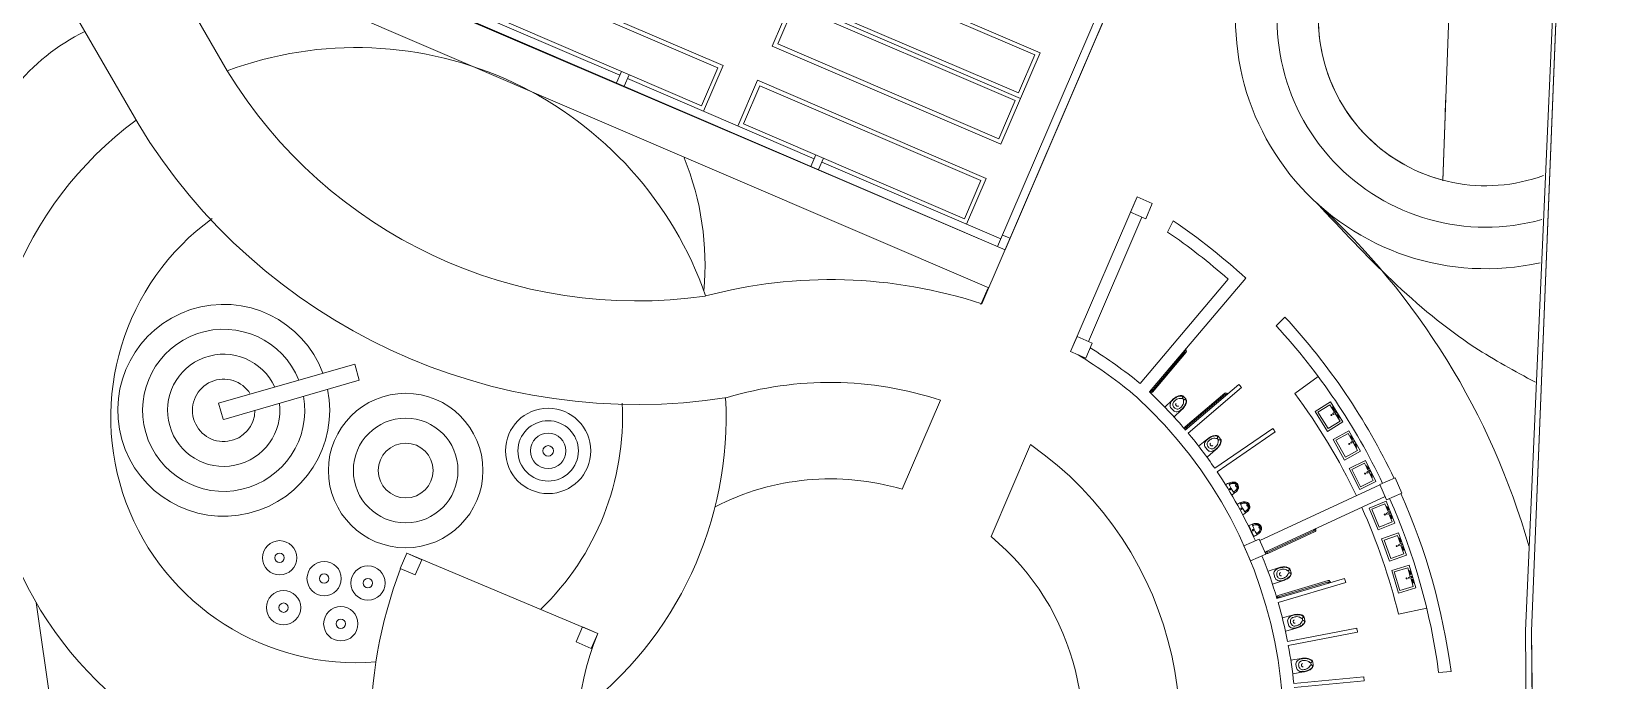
# Model space of a CAD drawing. Header units: metres. Extents: x -48 to 2360, y -1392 to 453.
# Drawn here: x 698.91 to 736.71, y -976.35 to -960.69 of the extents above; entities that cross this region are included whole.
import ezdxf

# ---------------------------------------------------------------- set-up
doc = ezdxf.new("R2010")
doc.units = ezdxf.units.M
doc.layers.add('JARDINERAS', color=93, linetype='Continuous', lineweight=5, transparency=0.4)
doc.layers.add('MUEBLES', color=223, linetype='Continuous', lineweight=5, transparency=0.3)
doc.layers.add('TODO', color=210, linetype='Continuous', lineweight=5)

msp = doc.modelspace()

# ---------------------------------------------------------------- linework, layer by layer
at = {"layer": 'JARDINERAS', "ltscale": 0.05, "transparency": 33554687}
msp.add_line((721.996, -966.88), (701.591, -958.118), dxfattribs=at)
at = {"layer": 'JARDINERAS', "transparency": 33554687}
for p, q in [((720.834, -969.587), (719.911, -971.737)), ((723.006, -970.66), (722.053, -972.878))]:
    msp.add_line(p, q, dxfattribs=at)
at = {"layer": 'JARDINERAS', "ltscale": 0.05, "transparency": 33554687}
for points in [[(735.294, -966.271, -1.055423), (733.31, -954.387, -1.055423)], [(735.335, -965.23, -1.06783), (733.273, -955.4, -1.06783)], [(735.378, -964.166, -1.087495), (733.235, -956.419, -1.087495)], [(719.911, -971.737, 0.193172), (715.398, -972.158)]]:
    msp.add_lwpolyline(points, format="xyb", dxfattribs=at)
at = {"layer": 'JARDINERAS', "ltscale": 7, "transparency": 33554687}
msp.add_lwpolyline([(732.945, -964.28, -0.79867), (733.235, -956.419)], format="xyb", dxfattribs=at)
at = {"layer": 'JARDINERAS', "transparency": 33554687}
for points in [[(735.021, -973.104, 0.13926), (729.908, -964.832)], [(723.789, -979.926, 0.330861), (722.053, -972.878)]]:
    msp.add_lwpolyline(points, format="xyb", dxfattribs=at)
at = {"layer": 'JARDINERAS', "ltscale": 0.05, "transparency": 33554687, "flags": 128}
for points in [[(703.529, -970.048), (703.418, -969.659), (706.708, -968.721), (706.812, -969.104), (703.549, -970.05), (703.529, -970.049)], [(699.019, -974.464), (700.463, -984.51)]]:
    msp.add_lwpolyline(points, dxfattribs=at)
at = {"layer": 'JARDINERAS', "ltscale": 0.05, "transparency": 33554687}
for centre, radius in [((707.934, -971.284), 1.863), ((711.37, -970.811), 1.029), ((707.934, -971.284), 1.262), ((711.37, -970.811), 0.729), ((711.37, -970.811), 0.428), ((711.37, -970.811), 0.128), ((704.894, -973.39), 0.414), ((704.894, -973.39), 0.113), ((705.968, -973.891), 0.414), ((707.025, -973.999), 0.414), ((705.968, -973.891), 0.113), ((707.025, -973.999), 0.113), ((704.988, -974.592), 0.414), ((704.988, -974.592), 0.113), ((706.37, -974.981), 0.414), ((706.37, -974.981), 0.113)]:
    msp.add_circle(centre, radius, dxfattribs=at)
at = {"layer": 'JARDINERAS', "ltscale": 7, "transparency": 33554687}
msp.add_circle((707.934, -971.284), 0.661, dxfattribs=at)
at = {"layer": 'JARDINERAS', "ltscale": 0.05, "transparency": 33554687}
for centre, radius, start, end in [((699.751, -962.127), 2.772, 96.6658, 159.7028), ((702.463, -965.262), 5.104, 116.4118, 165.7528), ((708.406, -966.308), 6.748, 354.5655, 22.3379), ((703.545, -969.832), 2.556, 20.4368, 11.4559), ((703.545, -969.832), 1.955, 21.8287, 10.004), ((703.545, -969.832), 1.354, 24.4669, 7.2511), ((703.545, -969.832), 0.753, 31.4203, 359.9858)]:
    msp.add_arc(centre, radius, start, end, dxfattribs=at)
msp.add_spline([(729.913, -964.837), (733.72, -968.313), (735.179, -969.155)], degree=3, dxfattribs=at)
at = {"layer": 'MUEBLES', "transparency": 33554687}
for p, q in [((725.924, -969.375), (726.737, -968.413)), ((726.705, -968.405), (726.716, -968.414)), ((726.716, -968.414), (726.755, -968.369)), ((726.726, -968.403), (726.737, -968.413)), ((726.755, -968.369), (726.743, -968.359)), ((726.757, -968.39), (726.745, -968.38)), ((726.76, -968.432), (725.947, -969.395)), ((725.884, -969.4), (725.872, -969.39)), ((725.922, -969.354), (725.884, -969.4)), ((725.905, -969.398), (725.893, -969.389)), ((725.911, -969.345), (725.922, -969.354)), ((725.913, -969.366), (725.924, -969.375)), ((726.666, -969.54), (726.703, -969.579)), ((726.692, -969.497), (726.747, -969.555)), ((727.69, -969.417), (726.73, -970.233)), ((726.75, -970.256), (727.71, -969.44)), ((727.708, -969.461), (727.754, -969.422)), ((727.718, -969.472), (727.708, -969.461)), ((727.719, -969.451), (727.71, -969.44)), ((727.732, -969.42), (727.742, -969.432)), ((727.754, -969.422), (727.763, -969.433)), ((726.233, -969.762), (726.42, -969.584)), ((726.451, -969.838), (726.396, -969.78)), ((726.647, -969.823), (726.461, -970.001)), ((726.771, -970.258), (726.725, -970.297)), ((726.725, -970.297), (726.735, -970.308)), ((726.727, -970.276), (726.736, -970.287)), ((726.759, -970.268), (726.75, -970.256)), ((726.78, -970.269), (726.771, -970.258)), ((727.059, -970.697), (727.258, -970.533)), ((727.506, -970.506), (727.541, -970.548)), ((727.536, -970.465), (727.587, -970.527)), ((727.271, -970.788), (727.22, -970.727)), ((727.468, -970.787), (727.27, -970.951)), ((728.711, -973.261), (729.853, -972.727)), ((729.865, -972.754), (728.724, -973.288)), ((729.829, -972.711), (729.833, -972.719)), ((729.833, -972.719), (729.887, -972.694)), ((729.846, -972.713), (729.853, -972.727)), ((729.88, -972.714), (729.873, -972.7)), ((729.887, -972.694), (729.883, -972.686)), ((728.664, -973.266), (728.658, -973.253)), ((728.718, -973.241), (728.664, -973.266)), ((728.684, -973.274), (728.678, -973.26)), ((728.705, -973.247), (728.711, -973.261)), ((728.712, -973.227), (728.718, -973.241)), ((728.738, -973.709), (728.984, -973.631)), ((729.225, -973.7), (729.241, -973.751)), ((729.267, -973.673), (729.291, -973.749)), ((729.083, -973.946), (728.838, -974.023)), ((728.9, -973.872), (728.876, -973.796)), ((730.181, -973.937), (728.974, -974.3)), ((728.983, -974.328), (730.19, -973.966)), ((730.18, -973.985), (730.237, -973.967)), ((730.184, -973.999), (730.18, -973.985)), ((730.194, -973.98), (730.19, -973.966)), ((730.219, -973.957), (730.223, -973.972)), ((730.237, -973.967), (730.242, -973.982)), ((729.002, -974.338), (728.944, -974.356)), ((728.944, -974.356), (728.948, -974.37)), ((728.954, -974.337), (728.959, -974.351)), ((728.987, -974.343), (728.983, -974.328)), ((729.006, -974.353), (729.002, -974.338)), ((729.072, -974.839), (729.321, -974.771)), ((729.602, -974.824), (729.623, -974.901)), ((729.408, -975.089), (729.159, -975.157)), ((729.228, -975.009), (729.207, -974.932)), ((729.559, -974.849), (729.573, -974.901)), ((729.28, -975.86), (729.534, -975.818)), ((729.417, -976.045), (729.404, -975.967)), ((729.763, -975.921), (729.772, -975.974)), ((729.809, -975.9), (729.822, -975.979)), ((729.588, -976.144), (729.334, -976.186))]:
    msp.add_line(p, q, dxfattribs=at)
at = {"layer": 'MUEBLES', "ltscale": 0.05, "transparency": 33554687}
for p, q in [((729.379, -969.426), (729.944, -969.013)), ((731.876, -974.748), (732.561, -974.605))]:
    msp.add_line(p, q, dxfattribs=at)
at = {"layer": 'MUEBLES', "transparency": 33554687}
for points in [[(717.38, -959.889), (717.775, -958.97), (723.104, -961.259), (722.71, -962.177)], [(709.738, -960.199), (710.132, -959.28), (715.462, -961.568), (715.067, -962.487)], [(716.907, -960.992), (717.301, -960.073), (722.631, -962.361), (722.236, -963.28)], [(716.078, -962.921), (716.473, -962.002), (721.802, -964.291), (721.408, -965.21)], [(730.537, -970.111), (730.166, -970.342), (729.866, -969.86), (730.237, -969.629)], [(730.286, -969.754), (730.278, -969.758), (730.326, -969.835), (730.333, -969.83)], [(730.381, -969.884), (730.371, -969.89), (730.36, -969.873), (730.37, -969.867)], [(730.448, -970.014), (730.441, -970.019), (730.393, -969.943), (730.401, -969.938)], [(730.959, -970.819), (730.578, -971.031), (730.301, -970.535), (730.683, -970.323)], [(730.726, -970.45), (730.718, -970.454), (730.762, -970.532), (730.769, -970.528)], [(730.814, -970.585), (730.804, -970.59), (730.794, -970.573), (730.804, -970.567)], [(730.875, -970.718), (730.868, -970.722), (730.824, -970.644), (730.832, -970.639)], [(731.332, -971.549), (730.942, -971.744), (730.688, -971.235), (731.079, -971.04)], [(731.116, -971.169), (731.108, -971.173), (731.148, -971.253), (731.156, -971.25)], [(731.198, -971.308), (731.188, -971.313), (731.179, -971.295), (731.189, -971.29)], [(731.253, -971.444), (731.245, -971.448), (731.205, -971.368), (731.213, -971.364)], [(731.579, -972.025), (731.174, -972.19), (731.389, -972.716), (731.793, -972.551)], [(731.605, -972.153), (731.597, -972.157), (731.631, -972.24), (731.639, -972.237)], [(731.67, -972.284), (731.66, -972.289), (731.668, -972.307), (731.678, -972.303)], [(731.721, -972.438), (731.713, -972.441), (731.679, -972.358), (731.687, -972.355)], [(731.881, -972.787), (731.469, -972.933), (731.66, -973.468), (732.071, -973.322)], [(731.901, -972.916), (731.893, -972.919), (731.923, -973.004), (731.931, -973.001)], [(731.961, -973.05), (731.95, -973.054), (731.957, -973.073), (731.968, -973.069)], [(732.004, -973.206), (731.996, -973.209), (731.966, -973.124), (731.974, -973.121)], [(732.134, -973.571), (731.716, -973.697), (731.88, -974.241), (732.298, -974.115)], [(732.148, -973.702), (732.139, -973.704), (732.165, -973.79), (732.174, -973.788)], [(732.201, -973.838), (732.19, -973.841), (732.196, -973.861), (732.207, -973.858)], [(732.237, -973.996), (732.228, -973.998), (732.202, -973.912), (732.211, -973.91)]]:
    msp.add_lwpolyline(points, close=True, dxfattribs=at)
for points in [[(717.722, -958.839), (723.235, -961.206)], [(709.607, -960.251), (710.08, -959.149), (715.593, -961.516), (715.12, -962.619)], [(717.249, -959.941), (722.762, -962.309)], [(723.235, -961.206), (722.289, -963.411), (716.775, -961.044)], [(715.947, -962.974), (716.42, -961.871), (721.933, -964.238), (721.46, -965.341)], [(730.353, -969.91), (730.468, -970.095), (730.182, -970.273), (729.935, -969.876), (730.221, -969.698), (730.334, -969.88)], [(730.301, -969.795), (730.289, -969.802), (730.312, -969.839), (730.324, -969.831)], [(730.305, -969.801), (730.298, -969.805), (730.313, -969.829), (730.32, -969.825)], [(730.331, -969.827), (730.346, -969.817), (730.323, -969.781), (730.308, -969.79)], [(730.389, -969.888), (730.356, -969.909), (730.309, -969.93)], [(730.327, -969.82), (730.336, -969.815), (730.321, -969.791), (730.312, -969.797)], [(730.403, -969.941), (730.418, -969.932), (730.44, -969.969), (730.425, -969.978)], [(730.418, -969.983), (730.406, -969.99), (730.383, -969.953), (730.395, -969.946)], [(730.414, -969.976), (730.407, -969.98), (730.393, -969.957), (730.399, -969.953)], [(730.407, -969.948), (730.415, -969.943), (730.43, -969.966), (730.421, -969.972)], [(730.785, -970.609), (730.891, -970.799), (730.597, -970.963), (730.369, -970.555), (730.664, -970.391), (730.768, -970.578)], [(730.739, -970.491), (730.727, -970.498), (730.748, -970.536), (730.76, -970.529)], [(730.743, -970.498), (730.736, -970.502), (730.75, -970.526), (730.756, -970.522)], [(730.822, -970.589), (730.788, -970.608), (730.741, -970.627)], [(730.768, -970.525), (730.783, -970.516), (730.762, -970.478), (730.747, -970.487)], [(730.764, -970.518), (730.773, -970.513), (730.759, -970.489), (730.75, -970.494)], [(730.847, -970.685), (730.834, -970.691), (730.814, -970.654), (730.826, -970.647)], [(730.843, -970.678), (730.836, -970.682), (730.823, -970.657), (730.829, -970.654)], [(730.833, -970.643), (730.849, -970.634), (730.87, -970.672), (730.854, -970.68)], [(730.837, -970.649), (730.846, -970.644), (730.859, -970.669), (730.851, -970.674)], [(731.168, -971.331), (731.265, -971.526), (730.964, -971.677), (730.755, -971.258), (731.057, -971.108), (731.152, -971.299)], [(731.127, -971.212), (731.115, -971.218), (731.134, -971.256), (731.146, -971.25)], [(731.206, -971.313), (731.171, -971.33), (731.123, -971.347)], [(731.13, -971.218), (731.124, -971.222), (731.136, -971.247), (731.143, -971.243)], [(731.154, -971.246), (731.17, -971.238), (731.151, -971.2), (731.135, -971.208)], [(731.151, -971.239), (731.16, -971.235), (731.147, -971.21), (731.138, -971.214)], [(731.226, -971.41), (731.213, -971.416), (731.194, -971.377), (731.207, -971.371)], [(731.222, -971.403), (731.216, -971.406), (731.203, -971.381), (731.21, -971.378)], [(731.215, -971.367), (731.23, -971.359), (731.25, -971.398), (731.234, -971.406)], [(731.218, -971.374), (731.227, -971.369), (731.239, -971.394), (731.23, -971.399)], [(731.634, -972.292), (731.551, -972.09), (731.239, -972.217), (731.416, -972.65), (731.728, -972.523), (731.647, -972.325)], [(731.613, -972.197), (731.6, -972.202), (731.616, -972.242), (731.629, -972.236)], [(731.637, -972.233), (731.654, -972.226), (731.637, -972.187), (731.621, -972.193)], [(731.634, -972.226), (731.644, -972.222), (731.633, -972.197), (731.624, -972.2)], [(731.672, -972.275), (731.636, -972.29), (731.592, -972.315)], [(731.616, -972.204), (731.609, -972.207), (731.619, -972.232), (731.626, -972.229)], [(731.696, -972.401), (731.684, -972.407), (731.667, -972.367), (731.68, -972.362)], [(731.694, -972.394), (731.687, -972.397), (731.676, -972.372), (731.683, -972.369)], [(731.688, -972.358), (731.705, -972.352), (731.721, -972.391), (731.705, -972.398)], [(731.691, -972.365), (731.701, -972.362), (731.711, -972.387), (731.702, -972.391)], [(731.924, -973.056), (731.851, -972.851), (731.533, -972.963), (731.69, -973.404), (732.007, -973.291), (731.936, -973.09)], [(731.93, -972.998), (731.947, -972.992), (731.932, -972.951), (731.916, -972.957)], [(731.963, -973.041), (731.926, -973.055), (731.881, -973.077)], [(731.907, -972.96), (731.894, -972.965), (731.909, -973.005), (731.922, -973)], [(731.91, -972.967), (731.903, -972.97), (731.912, -972.996), (731.919, -972.993)], [(731.927, -972.99), (731.937, -972.987), (731.928, -972.961), (731.918, -972.964)], [(731.981, -973.168), (731.968, -973.173), (731.954, -973.133), (731.967, -973.128)], [(731.979, -973.161), (731.972, -973.164), (731.962, -973.138), (731.969, -973.135)], [(731.975, -973.125), (731.992, -973.119), (732.006, -973.159), (731.99, -973.165)], [(731.978, -973.132), (731.987, -973.129), (731.997, -973.155), (731.987, -973.158)], [(732.163, -973.842), (732.1, -973.633), (731.778, -973.731), (731.913, -974.179), (732.236, -974.081), (732.174, -973.876)], [(732.203, -973.829), (732.166, -973.841), (732.119, -973.861)], [(732.152, -973.745), (732.138, -973.749), (732.151, -973.791), (732.164, -973.787)], [(732.154, -973.753), (732.147, -973.755), (732.155, -973.782), (732.162, -973.779)], [(732.173, -973.784), (732.189, -973.779), (732.177, -973.738), (732.16, -973.743)], [(732.17, -973.777), (732.18, -973.774), (732.172, -973.747), (732.162, -973.75)], [(732.216, -973.957), (732.202, -973.961), (732.19, -973.92), (732.203, -973.916)], [(732.213, -973.95), (732.206, -973.952), (732.198, -973.925), (732.205, -973.923)], [(732.212, -973.913), (732.229, -973.908), (732.241, -973.95), (732.224, -973.955)], [(732.214, -973.921), (732.224, -973.918), (732.232, -973.944), (732.222, -973.947)]]:
    msp.add_lwpolyline(points, dxfattribs=at)
for points in [[(730.864, -971.895, 0.04894), (729.379, -969.426)], [(730.371, -969.856), (730.337, -969.877), (730.298, -969.909, 0.471925), (730.309, -969.93)], [(730.806, -970.556), (730.771, -970.575), (730.73, -970.606, 0.471925), (730.741, -970.627)], [(731.191, -971.279), (731.156, -971.297), (731.113, -971.325, 0.471925), (731.123, -971.347)], [(727.711, -971.624, -0.018588), (727.805, -971.58, -0.120442), (727.908, -971.563, -0.527541), (728.007, -971.735, -0.120442), (727.941, -971.816, -0.019957), (727.849, -971.879, -0.019957)], [(727.934, -971.813, -0.381112), (727.901, -971.806, -0.053972), (727.794, -971.619, -0.381112), (727.804, -971.587)], [(727.805, -971.643, -0.383098), (727.814, -971.611, -0.167849), (727.916, -971.588, -0.515298), (727.989, -971.715, -0.167849), (727.919, -971.792, -0.383098), (727.886, -971.785)], [(727.803, -971.627, -0.033955), (727.808, -971.622, -0.069339), (727.841, -971.602, -0.895215), (727.94, -971.774, -0.069339), (727.906, -971.792, -0.033955), (727.899, -971.794)], [(727.977, -971.666, -0.847854), (727.952, -971.624)], [(727.985, -972.1, -0.018588), (728.079, -972.055, -0.120442), (728.182, -972.038, -0.527541), (728.281, -972.21, -0.120442), (728.215, -972.291, -0.019957), (728.123, -972.354, -0.019957)], [(728.208, -972.288, -0.381112), (728.176, -972.281, -0.053972), (728.068, -972.094, -0.381112), (728.078, -972.063)], [(728.079, -972.118, -0.383098), (728.088, -972.086, -0.167849), (728.191, -972.063, -0.515298), (728.264, -972.191, -0.167849), (728.193, -972.268, -0.383098), (728.161, -972.26)], [(728.077, -972.102, -0.033955), (728.082, -972.097, -0.069339), (728.115, -972.077, -0.895215), (728.214, -972.249, -0.069339), (728.18, -972.268, -0.033955), (728.174, -972.269)], [(728.251, -972.142, -0.847854), (728.227, -972.099)], [(731.876, -974.748, 0.046241), (730.992, -972.173, 0.046241)], [(728.482, -972.814, -0.381112), (728.451, -972.805, -0.053972), (728.359, -972.61, -0.381112), (728.372, -972.579)], [(731.687, -972.309), (731.651, -972.324), (731.602, -972.337, -0.471925), (731.592, -972.315)], [(728.368, -972.634, -0.383098), (728.38, -972.603, -0.167849), (728.483, -972.589, -0.515298), (728.546, -972.722, -0.167849), (728.469, -972.793, -0.383098), (728.437, -972.783)], [(728.367, -972.618, -0.033955), (728.372, -972.614, -0.069339), (728.407, -972.597, -0.895215), (728.492, -972.776, -0.069339), (728.456, -972.792, -0.033955), (728.45, -972.793)], [(728.537, -972.672, -0.847854), (728.516, -972.628)], [(731.976, -973.076), (731.94, -973.089), (731.89, -973.1, -0.471925), (731.881, -973.077)], [(732.215, -973.864), (732.178, -973.876), (732.127, -973.884, -0.471925), (732.119, -973.861)]]:
    msp.add_lwpolyline(points, format="xyb", dxfattribs=at)
msp.add_lwpolyline([(728.389, -972.875), (728.265, -972.613, -0.020606), (728.373, -972.572, -0.120442), (728.477, -972.564, -0.527541), (728.562, -972.743, -0.120442), (728.489, -972.818, -0.020606)], format="xyb", close=True, dxfattribs=at)
for centre, radius in [((730.26, -969.947), 0.0126), ((730.691, -970.641), 0.0126), ((731.072, -971.359), 0.0126), ((727.816, -971.73), 0.0175), ((728.091, -972.205), 0.0175), ((731.549, -972.345), 0.0126), ((728.372, -972.723), 0.0175), ((731.837, -973.106), 0.0126), ((732.074, -973.888), 0.0126)]:
    msp.add_circle(centre, radius, dxfattribs=at)
for centre, radius, start, end in [((726.737, -968.413), 0.03, 319.8057, 49.8057), ((725.924, -969.375), 0.03, 229.8057, 319.8057), ((726.785, -969.967), 0.529, 122.2645, 133.6336), ((726.785, -969.967), 0.519, 122.2645, 133.6336), ((726.676, -969.794), 0.325, 107.74, 122.2645), ((726.676, -969.794), 0.315, 107.74, 122.2645), ((726.621, -969.729), 0.185, 100.922, 118.7358), ((726.633, -969.661), 0.185, 84.1071, 107.74), ((726.633, -969.661), 0.175, 84.1071, 107.74), ((726.61, -969.672), 0.128, 77.525, 100.922), ((726.644, -969.517), 0.0317, 257.525, 279.8025), ((726.644, -969.517), 0.0313, 279.8025, 302.2091), ((726.644, -969.518), 0.0317, 55.2475, 77.525), ((726.645, -969.542), 0.0648, 43.6336, 84.1071), ((726.645, -969.517), 0.031, 302.2091, 324.8008), ((726.644, -969.518), 0.0313, 32.8409, 55.2475), ((726.645, -969.517), 0.0307, 324.8008, 10.2493), ((726.645, -969.518), 0.031, 10.2493, 32.8409), ((726.701, -969.599), 0.0648, 3.1602, 43.6336), ((727.71, -969.44), 0.03, 40.3761, 130.3761), ((726.493, -969.71), 0.123, 170.6629, 194.8626), ((726.527, -969.715), 0.157, 150.9858, 170.6629), ((726.459, -969.719), 0.0878, 194.8626, 223.6336), ((726.565, -969.737), 0.201, 133.6336, 150.9858), ((726.528, -969.686), 0.0933, 159.9492, 183.6867), ((726.543, -969.685), 0.109, 183.6867, 204.5013), ((726.512, -969.68), 0.0762, 133.6336, 159.9492), ((726.561, -969.677), 0.129, 204.5012, 242.766), ((726.514, -969.777), 0.0878, 223.6336, 252.4047), ((726.659, -969.798), 0.264, 118.7358, 139.1979), ((726.525, -969.743), 0.123, 252.4047, 276.6044), ((726.552, -969.695), 0.109, 242.766, 263.5806), ((726.54, -969.691), 0.0357, 158.9838, 182.4707), ((726.544, -969.691), 0.0401, 182.4707, 203.7261), ((726.535, -969.689), 0.0307, 133.6336, 158.9838), ((726.549, -969.688), 0.0457, 203.7261, 243.5412), ((726.547, -969.693), 0.0401, 243.5412, 264.7966), ((726.521, -969.71), 0.157, 276.6044, 296.2815), ((726.55, -969.71), 0.0933, 263.5806, 287.318), ((726.546, -969.698), 0.0357, 264.7966, 288.2834), ((726.548, -969.702), 0.0307, 288.2834, 313.6336), ((726.555, -969.726), 0.0762, 287.318, 313.6336), ((726.501, -969.67), 0.201, 296.2815, 313.6336), ((726.445, -969.574), 0.264, 308.0693, 328.5315), ((726.282, -969.44), 0.519, 313.6336, 325.0027), ((726.282, -969.44), 0.529, 313.6336, 325.0027), ((726.513, -969.615), 0.185, 328.5315, 346.3453), ((726.568, -969.629), 0.128, 346.3453, 9.7422), ((726.725, -969.601), 0.0313, 145.0581, 167.4647), ((726.725, -969.602), 0.0317, 167.4647, 189.7422), ((726.725, -969.601), 0.031, 122.4665, 145.0581), ((726.45, -969.557), 0.315, 325.0027, 339.5273), ((726.725, -969.601), 0.0307, 77.018, 122.4665), ((726.45, -969.557), 0.325, 325.0027, 339.5273), ((726.724, -969.601), 0.031, 54.4263, 77.018), ((726.724, -969.602), 0.0313, 32.0197, 54.4263), ((726.581, -969.606), 0.175, 339.5273, 3.1602), ((726.724, -969.602), 0.0317, 9.7422, 32.0197), ((726.581, -969.606), 0.185, 339.5273, 3.1602), ((730.348, -969.89), 0.0405, 2.9922, 56.8392), ((726.75, -970.256), 0.03, 130.3761, 220.3761), ((727.322, -970.664), 0.123, 166.6915, 190.8912), ((727.288, -970.671), 0.0878, 190.8912, 219.6622), ((727.355, -970.672), 0.157, 147.0143, 166.6915), ((727.393, -970.696), 0.201, 129.6622, 147.0143), ((727.595, -970.94), 0.529, 118.2931, 129.6622), ((727.595, -970.94), 0.519, 118.2931, 129.6622), ((727.358, -970.643), 0.0933, 155.9778, 179.7152), ((727.374, -970.643), 0.109, 179.7152, 200.5298), ((727.392, -970.636), 0.129, 200.5298, 238.7946), ((727.343, -970.636), 0.0762, 129.6622, 155.9778), ((727.481, -970.763), 0.264, 114.7643, 135.2265), ((727.37, -970.648), 0.0357, 155.0124, 178.4993), ((727.375, -970.648), 0.0401, 178.4993, 199.7547), ((727.38, -970.646), 0.0457, 199.7547, 239.5697), ((727.366, -970.646), 0.0307, 129.6622, 155.0124), ((727.498, -970.76), 0.325, 103.7686, 118.2931), ((727.498, -970.76), 0.315, 103.7686, 118.2931), ((727.377, -970.651), 0.0401, 239.5697, 260.8251), ((727.448, -970.691), 0.185, 96.9506, 114.7644), ((727.376, -970.655), 0.0357, 260.8251, 284.312), ((727.378, -970.66), 0.0307, 284.312, 309.6622), ((727.465, -970.625), 0.185, 80.1357, 103.7686), ((727.465, -970.625), 0.175, 80.1357, 103.7686), ((727.441, -970.634), 0.128, 73.5536, 96.9506), ((727.284, -970.525), 0.264, 304.0979, 324.56), ((727.486, -970.481), 0.0317, 253.5536, 275.8311), ((727.487, -970.482), 0.0313, 275.8311, 298.2377), ((727.486, -970.483), 0.0317, 51.2761, 73.5536), ((727.486, -970.506), 0.0648, 39.6622, 80.1357), ((727.348, -970.57), 0.185, 324.56, 342.3738), ((727.487, -970.482), 0.031, 298.2377, 320.8294), ((727.486, -970.482), 0.0313, 28.8695, 51.2761), ((727.487, -970.482), 0.0307, 320.8294, 6.2778), ((727.487, -970.482), 0.031, 6.2778, 28.8695), ((727.403, -970.588), 0.128, 342.3738, 5.7708), ((727.561, -970.572), 0.0317, 163.4933, 185.7708), ((727.561, -970.572), 0.0313, 141.0867, 163.4933), ((727.289, -970.508), 0.315, 321.0313, 335.5559), ((727.561, -970.571), 0.031, 118.495, 141.0867), ((727.289, -970.508), 0.325, 321.0313, 335.5559), ((727.561, -970.571), 0.0307, 73.0465, 118.495), ((727.561, -970.571), 0.031, 50.4549, 73.0466), ((727.417, -970.566), 0.175, 335.5559, 359.1887), ((727.56, -970.572), 0.0313, 28.0483, 50.4549), ((727.417, -970.566), 0.185, 335.5559, 359.1887), ((727.537, -970.568), 0.0648, 359.1887, 39.6622), ((727.56, -970.572), 0.0317, 5.7708, 28.0483), ((730.782, -970.589), 0.0405, 0.2354, 54.0824), ((727.339, -970.732), 0.0878, 219.6622, 248.4332), ((727.352, -970.699), 0.123, 248.4332, 272.633), ((727.382, -970.653), 0.109, 238.7946, 259.6092), ((727.35, -970.665), 0.157, 272.633, 292.3101), ((727.379, -970.668), 0.0933, 259.6092, 283.3466), ((727.383, -970.685), 0.0762, 283.3466, 309.6622), ((727.333, -970.624), 0.201, 292.3101, 309.6622), ((727.131, -970.38), 0.519, 309.6622, 321.0313), ((727.131, -970.38), 0.529, 309.6622, 321.0313), ((731.165, -971.311), 0.0405, 357.6128, 51.4598), ((729.853, -972.727), 0.03, 295.0762, 25.0762), ((728.711, -973.261), 0.03, 205.0762, 295.0762), ((731.936, -973.072), 0.0405, 354.62, 48.467), ((728.995, -973.777), 0.123, 144.5403, 168.74), ((729.022, -973.796), 0.157, 124.8632, 144.5403), ((729.047, -973.833), 0.201, 107.511, 124.8632), ((729.036, -973.771), 0.0933, 133.8266, 157.5641), ((729.024, -973.758), 0.0762, 107.511, 133.8266), ((729.143, -974.136), 0.529, 96.1419, 107.511), ((729.143, -974.136), 0.519, 96.1419, 107.511), ((729.104, -973.928), 0.264, 92.6132, 113.0753), ((729.121, -973.933), 0.325, 81.6174, 96.1419), ((729.121, -973.933), 0.315, 81.6174, 96.1419), ((729.101, -973.849), 0.185, 74.7994, 92.6132), ((729.116, -973.794), 0.128, 51.4024, 74.7994), ((729.142, -973.794), 0.175, 57.9845, 81.6174), ((729.142, -973.794), 0.185, 57.9845, 81.6174), ((729.215, -973.67), 0.0317, 231.4024, 253.6799), ((729.215, -973.67), 0.0313, 253.6799, 276.0866), ((729.215, -973.67), 0.031, 276.0866, 298.6782), ((729.215, -973.671), 0.0307, 298.6782, 344.1267), ((729.215, -973.671), 0.0317, 29.1249, 51.4024), ((729.205, -973.692), 0.0648, 17.511, 57.9845), ((729.215, -973.67), 0.0313, 6.7183, 29.1249), ((729.215, -973.67), 0.031, 344.1267, 6.7183), ((728.96, -973.77), 0.0878, 168.74, 197.511), ((728.984, -973.846), 0.0878, 197.511, 226.2821), ((729.008, -973.82), 0.123, 226.2821, 250.4818), ((729.05, -973.776), 0.109, 157.5641, 178.3787), ((729.07, -973.777), 0.129, 178.3787, 216.6434), ((729.054, -973.789), 0.109, 216.6434, 237.458), ((729.02, -973.789), 0.157, 250.4818, 270.1589), ((729.046, -973.802), 0.0933, 237.458, 261.1955), ((729.049, -973.782), 0.0401, 156.3481, 177.6035), ((729.054, -973.782), 0.0457, 177.6035, 217.4186), ((729.045, -973.78), 0.0357, 132.8613, 156.3481), ((729.05, -973.785), 0.0401, 217.4186, 238.674), ((729.02, -973.744), 0.201, 270.1589, 287.511), ((729.041, -973.776), 0.0307, 107.511, 132.8613), ((729.048, -973.789), 0.0357, 238.674, 262.1608), ((729.043, -973.819), 0.0762, 261.1955, 287.511), ((729.047, -973.794), 0.0307, 262.1608, 287.511), ((729.011, -973.633), 0.264, 281.9468, 302.4089), ((728.924, -973.441), 0.519, 287.511, 298.8802), ((728.924, -973.441), 0.529, 287.511, 298.8802), ((729.054, -973.7), 0.185, 302.4089, 320.2227), ((729.023, -973.62), 0.315, 298.8802, 313.4047), ((729.023, -973.62), 0.325, 298.8802, 313.4047), ((729.098, -973.736), 0.128, 320.2227, 343.6196), ((729.251, -973.781), 0.0317, 141.3421, 163.6196), ((729.25, -973.781), 0.0313, 118.9355, 141.3421), ((729.25, -973.781), 0.031, 96.3439, 118.9355), ((729.119, -973.722), 0.175, 313.4047, 337.0376), ((729.119, -973.722), 0.185, 313.4047, 337.0376), ((729.25, -973.781), 0.0307, 50.8954, 96.3439), ((729.25, -973.781), 0.031, 28.3038, 50.8954), ((729.25, -973.781), 0.0313, 5.8971, 28.3038), ((729.249, -973.781), 0.0317, 343.6196, 5.8971), ((729.229, -973.769), 0.0648, 337.0376, 17.511), ((730.19, -973.966), 0.03, 16.713, 106.713), ((732.175, -973.858), 0.0405, 351.8631, 45.7101), ((728.983, -974.328), 0.03, 106.713, 196.713), ((729.326, -974.917), 0.123, 142.2798, 166.4795), ((729.353, -974.938), 0.157, 122.6027, 142.2798), ((729.376, -974.975), 0.201, 105.2505, 122.6027), ((729.367, -974.912), 0.0933, 131.5661, 155.3035), ((729.356, -974.9), 0.0762, 105.2505, 131.5661), ((729.46, -975.281), 0.529, 93.8814, 105.2505), ((729.46, -975.281), 0.519, 93.8814, 105.2505), ((729.43, -975.073), 0.264, 90.3527, 110.8148), ((729.446, -975.078), 0.325, 79.3569, 93.8814), ((729.446, -975.078), 0.315, 79.3569, 93.8814), ((729.429, -974.994), 0.185, 72.5389, 90.3527), ((729.446, -974.939), 0.128, 49.1419, 72.5389), ((729.472, -974.94), 0.175, 55.724, 79.3569), ((729.472, -974.94), 0.185, 55.724, 79.3569), ((729.551, -974.819), 0.0317, 229.1419, 251.4194), ((729.551, -974.819), 0.031, 273.826, 296.4177), ((729.551, -974.82), 0.0307, 296.4177, 341.8662), ((729.55, -974.82), 0.0317, 26.8644, 49.1419), ((729.54, -974.841), 0.0648, 15.2505, 55.724), ((729.55, -974.819), 0.0313, 4.4578, 26.8644), ((729.55, -974.819), 0.031, 341.8662, 4.4578), ((729.291, -974.909), 0.0878, 166.4795, 195.2505), ((729.312, -974.986), 0.0878, 195.2505, 224.0215), ((729.338, -974.961), 0.123, 224.0215, 248.2213), ((729.401, -974.92), 0.129, 176.1181, 214.3829), ((729.381, -974.919), 0.109, 155.3035, 176.1182), ((729.35, -974.93), 0.157, 248.2213, 267.8984), ((729.385, -974.931), 0.109, 214.3829, 235.1975), ((729.376, -974.944), 0.0933, 235.1975, 258.9349), ((729.38, -974.924), 0.0401, 154.0876, 175.343), ((729.385, -974.924), 0.0457, 175.343, 215.158), ((729.376, -974.922), 0.0357, 130.6007, 154.0876), ((729.352, -974.885), 0.201, 267.8984, 285.2505), ((729.381, -974.928), 0.0401, 215.158, 236.4134), ((729.373, -974.918), 0.0307, 105.2505, 130.6007), ((729.373, -974.961), 0.0762, 258.9349, 285.2505), ((729.378, -974.931), 0.0357, 236.4134, 259.9003), ((729.378, -974.936), 0.0307, 259.9003, 285.2505), ((729.348, -974.774), 0.264, 279.6862, 300.1484), ((729.269, -974.579), 0.519, 285.2505, 296.6196), ((729.269, -974.579), 0.529, 285.2505, 296.6196), ((729.388, -974.843), 0.185, 300.1484, 317.9621), ((729.36, -974.762), 0.315, 296.6196, 311.1442), ((729.36, -974.762), 0.325, 296.6196, 311.1442), ((729.43, -974.881), 0.128, 317.9621, 341.3591), ((729.551, -974.819), 0.0313, 251.4194, 273.826), ((729.582, -974.932), 0.0317, 139.0816, 161.3591), ((729.581, -974.932), 0.0313, 116.675, 139.0816), ((729.581, -974.931), 0.031, 94.0834, 116.675), ((729.452, -974.867), 0.175, 311.1442, 334.7771), ((729.452, -974.867), 0.185, 311.1442, 334.7771), ((729.581, -974.931), 0.0307, 48.6348, 94.0834), ((729.581, -974.931), 0.031, 26.0432, 48.6349), ((729.581, -974.931), 0.0313, 3.6366, 26.0432), ((729.58, -974.931), 0.0317, 341.3591, 3.6366), ((729.561, -974.918), 0.0648, 334.7771, 15.2505), ((729.491, -975.952), 0.0878, 160.5665, 189.3376), ((729.524, -975.964), 0.123, 136.3668, 160.5665), ((729.549, -975.987), 0.157, 116.6897, 136.3668), ((729.599, -975.975), 0.129, 170.2052, 208.4699), ((729.579, -975.972), 0.109, 149.3906, 170.2052), ((729.569, -976.027), 0.201, 99.3376, 116.6897), ((729.566, -975.964), 0.0933, 125.6532, 149.3906), ((729.556, -975.95), 0.0762, 99.3376, 125.6532), ((729.62, -976.34), 0.529, 87.9685, 99.3376), ((729.62, -976.34), 0.519, 87.9685, 99.3376), ((729.583, -975.978), 0.0457, 169.43, 209.2451), ((729.577, -975.977), 0.0401, 148.1746, 169.43), ((729.574, -975.974), 0.0357, 124.6878, 148.1746), ((729.611, -976.13), 0.264, 84.4397, 104.9019), ((729.571, -975.97), 0.0307, 99.3376, 124.6878), ((729.619, -976.051), 0.185, 66.626, 84.4397), ((729.627, -976.136), 0.325, 73.4439, 87.9685), ((729.627, -976.136), 0.315, 73.4439, 87.9685), ((729.642, -975.999), 0.128, 43.229, 66.626), ((729.667, -976.002), 0.175, 49.811, 73.4439), ((729.667, -976.002), 0.185, 49.811, 73.4439), ((729.758, -975.889), 0.0317, 223.229, 245.5065), ((729.758, -975.89), 0.0313, 245.5065, 267.9131), ((729.777, -976.005), 0.0317, 133.1687, 155.4462), ((729.777, -976.005), 0.0313, 110.7621, 133.1687), ((729.758, -975.89), 0.031, 267.9131, 290.5047), ((729.777, -976.005), 0.031, 88.1704, 110.7621), ((729.758, -975.89), 0.0307, 290.5047, 335.9532), ((729.777, -976.004), 0.0307, 42.7219, 88.1704), ((729.757, -975.89), 0.0317, 20.9515, 43.229), ((729.758, -975.89), 0.031, 335.9532, 358.5449), ((729.745, -975.911), 0.0648, 9.3376, 49.811), ((729.757, -975.89), 0.0313, 358.5449, 20.9515), ((729.758, -975.989), 0.0648, 328.8641, 9.3376), ((729.504, -976.031), 0.0878, 189.3376, 218.1086), ((729.532, -976.009), 0.123, 218.1086, 242.3083), ((729.547, -975.979), 0.157, 242.3083, 261.9854), ((729.581, -975.985), 0.109, 208.4699, 229.2845), ((729.571, -975.996), 0.0933, 229.2845, 253.022), ((729.554, -975.935), 0.201, 261.9854, 279.3376), ((729.578, -975.98), 0.0401, 209.2451, 230.5005), ((729.566, -976.013), 0.0762, 253.022, 279.3376), ((729.575, -975.984), 0.0357, 230.5005, 253.9874), ((729.574, -975.989), 0.0307, 253.9874, 279.3376), ((729.561, -975.825), 0.264, 273.7733, 294.2354), ((729.502, -975.622), 0.519, 279.3376, 290.7067), ((729.502, -975.622), 0.529, 279.3376, 290.7067), ((729.594, -975.896), 0.185, 294.2354, 312.0492), ((729.574, -975.813), 0.315, 290.7067, 305.2312), ((729.574, -975.813), 0.325, 290.7067, 305.2312), ((729.632, -975.939), 0.128, 312.0492, 335.4462), ((729.655, -975.927), 0.175, 305.2312, 328.8641), ((729.655, -975.927), 0.185, 305.2312, 328.8641), ((729.776, -976.005), 0.031, 20.1303, 42.7219), ((729.776, -976.005), 0.0317, 335.4462, 357.7237), ((729.776, -976.005), 0.0313, 357.7237, 20.1303)]:
    msp.add_arc(centre, radius, start, end, dxfattribs=at)
at = {"layer": 'TODO', "transparency": 33554687}
for p, q in [((733.673, -939.688), (721.831, -967.264)), ((733.621, -945.938), (732.945, -964.28)), ((694.665, -951.148), (701.482, -962.917)), ((701.541, -958.032), (703.632, -961.641)), ((716.775, -961.044), (717.722, -958.839)), ((724.97, -959.448), (724.409, -960.755)), ((722.391, -965.961), (708.608, -960.042)), ((724.997, -959.895), (724.601, -960.813)), ((725.575, -964.683), (723.979, -968.394)), ((725.69, -965.169), (724.402, -968.169)), ((726.31, -965.531), (726.447, -965.262)), ((727.773, -966.667), (725.646, -969.184)), ((725.872, -969.39), (728.195, -966.642)), ((728.929, -967.796), (729.141, -967.583)), ((726.735, -970.308), (728.03, -969.207)), ((726.804, -970.38), (728.095, -969.283)), ((727.447, -971.23), (728.849, -970.271)), ((727.502, -971.313), (728.905, -970.354)), ((731.432, -971.632), (728.533, -972.973)), ((731.499, -971.601), (731.499, -971.601)), ((728.655, -973.254), (731.555, -971.912)), ((731.627, -971.879), (731.628, -971.878)), ((712.569, -975.214), (707.959, -973.278)), ((729.202, -975.405), (730.873, -975.087))]:
    msp.add_line(p, q, dxfattribs=at)
at = {"layer": 'TODO', "ltscale": 7, "transparency": 33554687}
for p, q in [((733.235, -956.419), (732.945, -964.28)), ((724.409, -960.755), (724.062, -961.561))]:
    msp.add_line(p, q, dxfattribs=at)
at = {"layer": 'TODO', "ltscale": 0.05, "transparency": 33554687}
for p, q in [((721.973, -966.894), (721.808, -967.279)), ((735.098, -992.959), (734.939, -975.155)), ((735.247, -993.091), (735.089, -975.157))]:
    msp.add_line(p, q, dxfattribs=at)
at = {"layer": 'TODO', "ltscale": 7, "transparency": 33554687}
msp.add_lwpolyline([(702.871, -1023.561), (691.011, -942.496), (736.519, -937.11), (736.519, -939.363), (735.089, -975.157), (735.247, -993.091), (754.469, -989.947), (761.964, -991.068), (761.101, -1009.361)], close=True, dxfattribs=at)
at = {"layer": 'TODO', "ltscale": 0.05, "transparency": 33554687, "flags": 128}
for points in [[(735.089, -975.157), (736.609, -937.107)], [(732.945, -964.294), (733.005, -962.732), (733.007, -962.666), (733.008, -962.632), (733.024, -962.249)]]:
    msp.add_lwpolyline(points, dxfattribs=at)
at = {"layer": 'TODO', "ltscale": 0.05, "transparency": 33554687}
msp.add_lwpolyline([(736.519, -939.354), (734.939, -975.155)], dxfattribs=at)
at = {"layer": 'TODO', "ltscale": 7, "transparency": 33554687}
msp.add_lwpolyline([(707.531, -944.084), (705.419, -943.184), (700.132, -955.6), (700.476, -956.193), (702.041, -956.859), (701.902, -957.191), (722.391, -965.961), (728.373, -952.029), (707.885, -943.26), (707.531, -944.084)], dxfattribs=at)
at = {"layer": 'TODO', "transparency": 33554687}
for points in [[(722.392, -965.959), (708.609, -960.041)], [(713.098, -961.751), (708.871, -959.936)], [(722.208, -965.88), (724.062, -961.561)], [(713.019, -961.934), (713.138, -961.659)], [(713.321, -961.738), (713.203, -962.013)], [(717.784, -963.763), (713.282, -961.83)], [(717.706, -963.947), (717.824, -963.671)], [(718.008, -963.75), (717.889, -964.026)], [(722.287, -965.696), (717.968, -963.842)], [(722.326, -965.604), (722.51, -965.683)], [(728.948, -974.37), (730.578, -973.886), (730.606, -973.982), (728.976, -974.466)]]:
    msp.add_lwpolyline(points, dxfattribs=at)
for points in [[(701.482, -962.917, 0.304289), (715.688, -969.524, -0.153601), (720.834, -969.587)], [(731.496, -971.595, 0.075325), (728.929, -967.796)], [(724.444, -968.324, -0.031289), (725.646, -969.184)], [(724.149, -968.495, -0.040736), (725.564, -969.513)], [(746.89, -991.339), (735.098, -993.267, -0.583991), (727.691, -982.951, 0.349148), (725.564, -969.513)], [(726.74, -970.304, 0.028074), (725.872, -969.39, 0.028074)], [(728.095, -969.283, 0.001955), (728.03, -969.207, 0.001955)], [(728.905, -970.354, 0.001955), (728.849, -970.271, 0.001955)], [(729.158, -994.349, -0.383113), (725.472, -981.795, 0.389627), (723.006, -970.66)], [(727.447, -971.23, 0.023721), (726.804, -970.38, 0.023721)], [(728.426, -972.977, 0.042462), (727.503, -971.312)], [(733.146, -976.133), (732.846, -976.153, 0.071561), (731.663, -971.958, 0.071561)], [(707.959, -973.278, 0.00002), (707.958, -973.278, 0.00002)], [(707.81, -973.649, 0.382867), (713.162, -987.454)], [(728.948, -974.37, 0.026535), (728.586, -973.344, 0.026535)], [(729.202, -975.405, 0.021784), (728.976, -974.466)], [(712.569, -975.214, 0.378074), (715.142, -982.843, 0.378074)], [(729.362, -976.52), (731.054, -976.358), (731.045, -976.259), (729.352, -976.421, 0.020921), (729.221, -975.503), (730.891, -975.185)], [(730.891, -975.185, 0.001955), (730.872, -975.087)]]:
    msp.add_lwpolyline(points, format="xyb", dxfattribs=at)
for points in [[(725.575, -964.683), (725.415, -965.05), (725.782, -965.209), (725.941, -964.843)], [(724.127, -968.049), (723.967, -968.416), (724.334, -968.575), (724.494, -968.209)], [(731.429, -971.624), (731.589, -971.991), (731.955, -971.831), (731.796, -971.464)], [(728.151, -973.097), (728.311, -973.464), (728.677, -973.304), (728.518, -972.937)], [(707.959, -973.278), (707.799, -973.644), (708.166, -973.804), (708.325, -973.438)], [(712.202, -975.054), (712.042, -975.42), (712.409, -975.58), (712.569, -975.214)]]:
    msp.add_lwpolyline(points, close=True, dxfattribs=at)
for centre, radius, start, end in [((706.742, -970.001), 8.92, 19.1586, 110.4068), ((713.511, -955.63), 11.564, 211.3229, 278.2424), ((706.742, -970.001), 8.92, 126.5245, 255.6649), ((706.742, -970.001), 5.92, 125.9004, 274.6289), ((717.675, -978.166), 15.603, 47.6094, 55.7922), ((717.675, -978.166), 15.303, 48.7126, 55.65), ((718.181, -978.349), 11.671, 71.7711, 104.9571), ((717.675, -978.166), 15.603, 25.3916, 42.7075), ((717.675, -978.166), 15.603, 7.4839, 23.9224), ((731.647, -972.307), 0.0405, 357.2425, 51.0895)]:
    msp.add_arc(centre, radius, start, end, dxfattribs=at)
at = {"layer": 'TODO', "ltscale": 7, "transparency": 33554687}
for centre, radius, start, end in [((706.742, -970.001), 8.92, 19.1586, 110.4068), ((713.511, -955.63), 11.564, 211.3229, 278.2424)]:
    msp.add_arc(centre, radius, start, end, dxfattribs=at)
at = {"layer": 'TODO', "ltscale": 0.05, "transparency": 33554687}
for radius, start in [(8.92, 306.9972), (6.42, 313.8195)]:
    msp.add_arc((706.742, -970.001), radius, start, 3.0348, dxfattribs=at)

doc.saveas('drawing.dxf')
